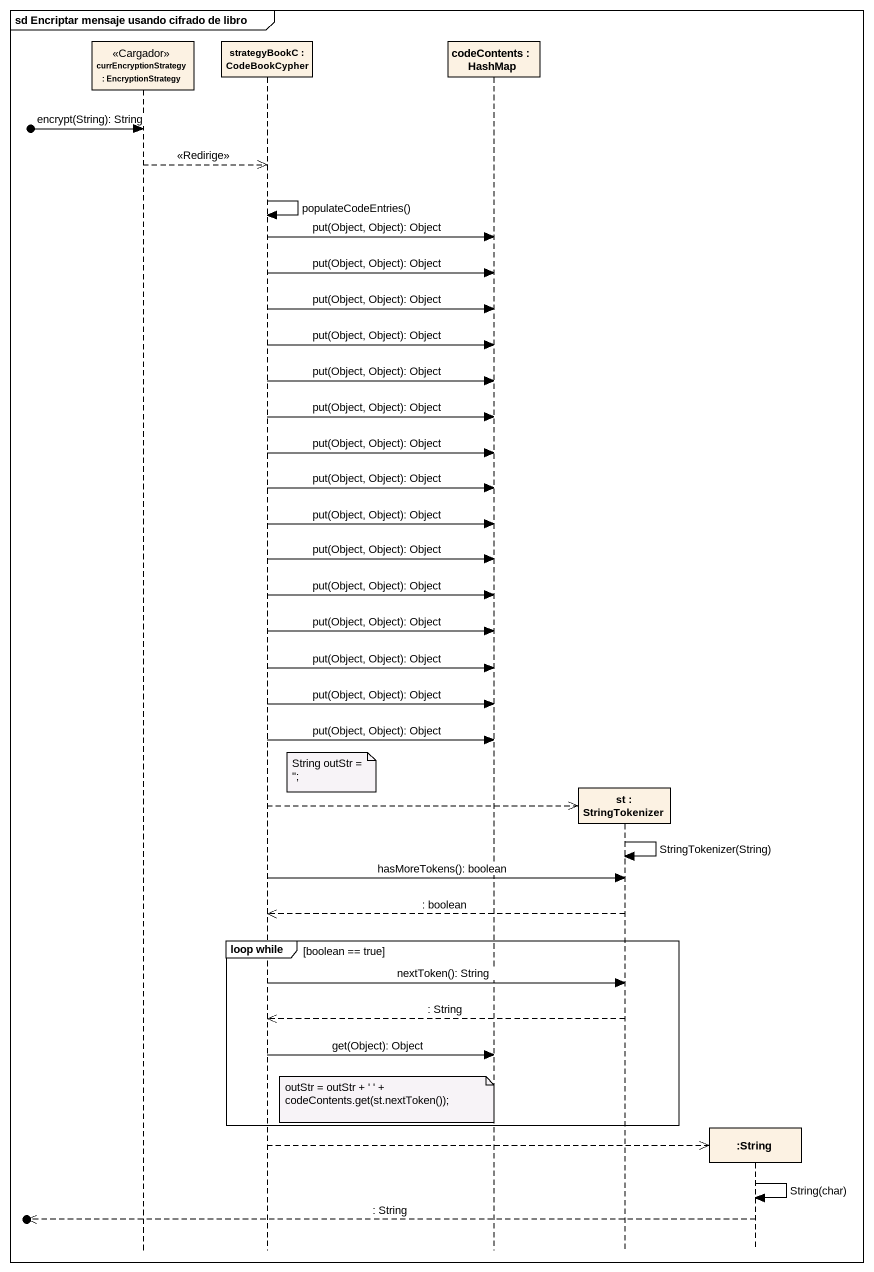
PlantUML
@startuml
mainframe sd Encriptar mensaje usando cifrado de libro
hide footbox
participant "currEncryptionStrategy : EncryptionStrategy" as currEncryptionStrategy <<Cargador>>
participant "strategyBookC : CodeBookCypher" as strategyBookC
participant "codeContents : HashMap" as codeContents
participant "st : StringTokenizer" as st
participant ":String" as String

[o-> currEncryptionStrategy : encrypt(String): String
currEncryptionStrategy -->> strategyBookC : <<Redirige>>
strategyBookC -> strategyBookC : populateCodeEntries()
strategyBookC -> codeContents : put(Object, Object): Object
strategyBookC -> codeContents : put(Object, Object): Object
strategyBookC -> codeContents : put(Object, Object): Object
strategyBookC -> codeContents : put(Object, Object): Object
strategyBookC -> codeContents : put(Object, Object): Object
strategyBookC -> codeContents : put(Object, Object): Object
strategyBookC -> codeContents : put(Object, Object): Object
strategyBookC -> codeContents : put(Object, Object): Object
strategyBookC -> codeContents : put(Object, Object): Object
strategyBookC -> codeContents : put(Object, Object): Object
strategyBookC -> codeContents : put(Object, Object): Object
strategyBookC -> codeContents : put(Object, Object): Object
strategyBookC -> codeContents : put(Object, Object): Object
strategyBookC -> codeContents : put(Object, Object): Object
strategyBookC -> codeContents : put(Object, Object): Object
note right of strategyBookC : String outStr = '';
strategyBookC -->> st **
st -> st : StringTokenizer(String)
strategyBookC -> st : hasMoreTokens(): boolean
st -->> strategyBookC : : boolean
group loop while [boolean == true]
  strategyBookC -> st : nextToken(): String
  st -->> strategyBookC : : String
  strategyBookC -> codeContents : get(Object): Object
  note over codeContents
    outStr = outStr + ' ' +
    codeContents.get(st.nextToken());
  end note
end
strategyBookC -->> String **
String -> String : String(char)
[o<<-- String : : String
@enduml
